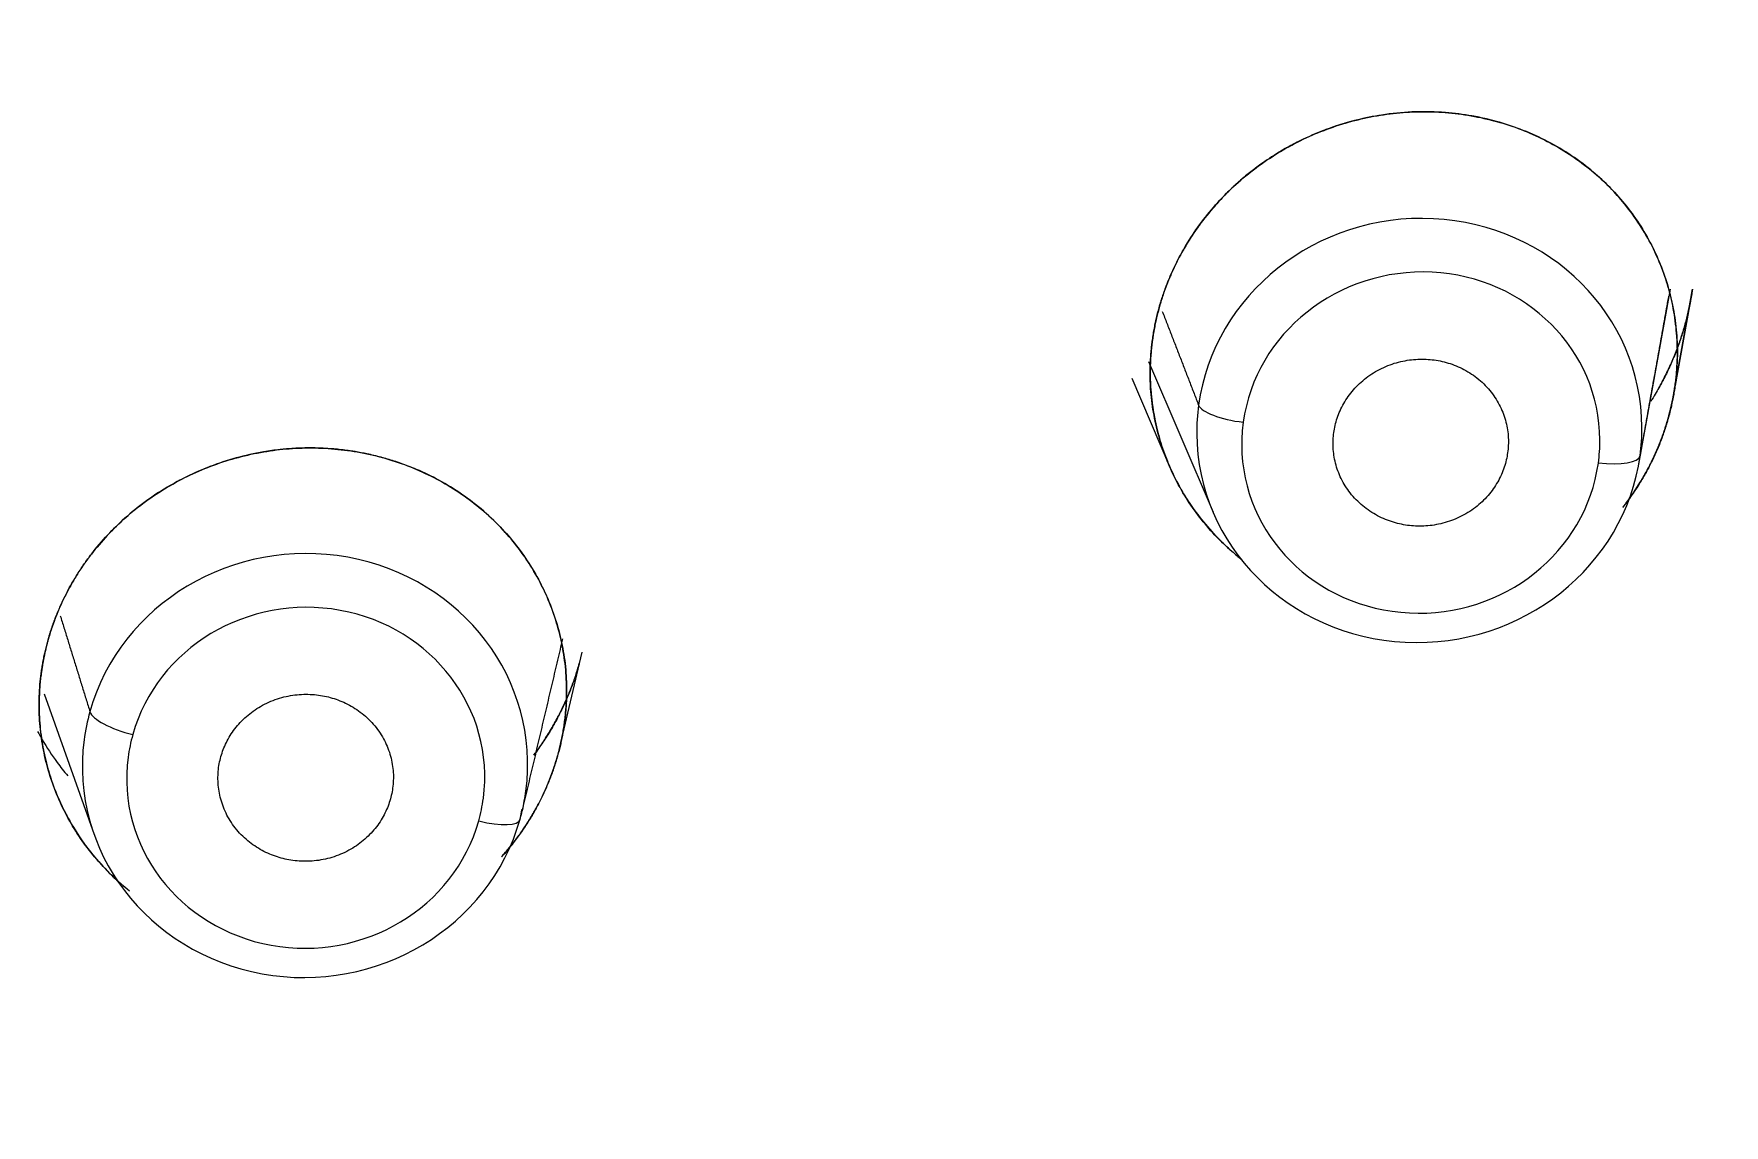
# Model space of a CAD drawing. Extents: x 5217 to 6345, y 0 to 827.
# Drawn here: x 5778.64 to 5790.2, y 484.76 to 492.23 of the extents above; entities that cross this region are included whole.
import ezdxf

# ---------------------------------------------------------------- set-up
doc = ezdxf.new("R2010")
doc.units = 0
doc.header["$LTSCALE"] = 30
doc.header["$MEASUREMENT"] = 0
doc.linetypes.add('HIDDEN2', pattern=[4.7625, 3.175, -1.5875])
doc.layers.add('1', color=7, linetype='CONTINUOUS')
doc.layers.add('2', color=1, linetype='HIDDEN2')

msp = doc.modelspace()

# ---------------------------------------------------------------- linework, layer by layer
at = {"layer": '1', "color": 7, "linetype": 'Continuous', "lineweight": 18}
for p, q in [((5789.616, 489.281), (5789.831, 490.479)), ((5789.863, 489.819), (5789.982, 490.477)), ((5789.863, 489.819), (5789.982, 490.477)), ((5789.982, 490.477), (5789.863, 489.819)), ((5789.982, 490.477), (5789.863, 489.819)), ((5789.853, 489.752), (5789.97, 490.402)), ((5789.853, 489.752), (5789.97, 490.402)), ((5786.262, 489.982), (5786.703, 488.951)), ((5786.147, 489.87), (5786.406, 489.264)), ((5782.238, 487.353), (5782.388, 487.993)), ((5782.238, 487.353), (5782.388, 487.993)), ((5778.707, 487.708), (5779.049, 486.746)), ((5778.766, 487.094), (5778.769, 487.086))]:
    msp.add_line(p, q, dxfattribs=at)
for centre, major_axis, ratio, start_param, end_param in [((5757.244, 496.519), (-59.628, 0), 0.953717, 1.612136, 3.141593), ((5757.244, 496.519), (-59.628, 0), 0.953717, 1.612136, 3.132683), ((5788.114, 489.511), (-1.514, -0.172), 0.951766, 3.03856, 6.044603), ((5788.114, 489.511), (-1.514, -0.172), 0.951766, 6.044603, 6.180153), ((5788.114, 489.511), (-1.514, -0.172), 0.951766, 6.180153, 9.186196), ((5788.114, 489.511), (-1.514, -0.172), 0.951766, 2.90301, 3.03856), ((5780.492, 487.218), (-1.521, -0.084), 0.952213, 2.962677, 5.968761), ((5780.492, 487.218), (-1.521, -0.084), 0.952213, 6.10427, 9.110353), ((5780.492, 487.218), (-1.521, -0.084), 0.952213, 2.827168, 2.868395)]:
    msp.add_ellipse(centre, major_axis=major_axis, ratio=ratio, start_param=start_param, end_param=end_param, dxfattribs=at)
at = {"layer": '1', "color": 7, "linetype": 'Continuous', "lineweight": 13}
for centre, major_axis, ratio, start_param, end_param in [((5788.124, 489.428), (-1.218, -0.138), 0.951766, 3.03856, 6.044603), ((5786.899, 489.659), (0.297, -0.041), 0.298133, 3.305739, 4.788427), ((5788.124, 489.428), (-1.218, -0.138), 0.951766, 6.044603, 6.180153), ((5788.124, 489.428), (-1.218, -0.138), 0.951766, 2.90301, 3.03856), ((5788.124, 489.428), (-1.218, -0.138), 0.951766, 6.180153, 9.186196), ((5789.328, 489.38), (-0.297, 0.041), 0.298133, 1.646834, 3.129523), ((5780.497, 487.134), (-1.223, -0.068), 0.952213, 2.962677, 5.968761), ((5780.492, 487.218), (-1.521, -0.084), 0.952213, 5.968761, 6.10427), ((5779.309, 487.521), (0.289, -0.081), 0.29046, 3.326788, 4.811267), ((5780.497, 487.134), (-1.223, -0.068), 0.952213, 5.968761, 6.10427), ((5780.497, 487.134), (-1.223, -0.068), 0.952213, 6.10427, 9.110353), ((5780.492, 487.218), (-1.521, -0.084), 0.952213, 2.868395, 2.962677), ((5780.497, 487.134), (-1.223, -0.068), 0.952213, 2.827168, 2.962677), ((5781.675, 486.93), (0.289, -0.081), 0.290459, 4.811267, 6.295746)]:
    msp.add_ellipse(centre, major_axis=major_axis, ratio=ratio, start_param=start_param, end_param=end_param, dxfattribs=at)
at = {"layer": '1', "color": 7, "linetype": 'Continuous', "lineweight": 18}
for points, knots in [([(5759.712, 439.668), (5760.292, 439.691), (5761.968, 439.78), (5764.735, 440.04), (5767.995, 440.52), (5771.222, 441.172), (5774.407, 441.992), (5777.54, 442.979), (5780.611, 444.129), (5783.61, 445.439), (5786.529, 446.905), (5789.359, 448.523), (5792.092, 450.287), (5794.718, 452.192), (5797.229, 454.232), (5799.619, 456.402), (5801.88, 458.694), (5804.005, 461.101), (5805.987, 463.617), (5807.821, 466.233), (5809.501, 468.942), (5811.021, 471.735), (5812.378, 474.604), (5813.566, 477.54), (5814.583, 480.534), (5815.426, 483.576), (5816.091, 486.659), (5816.577, 489.772), (5816.882, 492.905), (5817.005, 496.05), (5816.947, 499.196), (5816.706, 502.335), (5816.285, 505.456), (5815.684, 508.55), (5814.904, 511.608), (5813.949, 514.62), (5812.822, 517.578), (5811.525, 520.471), (5810.063, 523.292), (5808.44, 526.031), (5806.66, 528.681), (5804.731, 531.234), (5802.657, 533.681), (5800.444, 536.015), (5798.1, 538.229), (5795.631, 540.316), (5793.045, 542.27), (5790.35, 544.085), (5787.555, 545.755), (5784.667, 547.276), (5781.695, 548.643), (5778.649, 549.85), (5775.538, 550.896), (5772.371, 551.776), (5769.157, 552.489), (5765.908, 553.031), (5762.632, 553.401), (5759.34, 553.598), (5756.041, 553.622), (5752.746, 553.471), (5749.464, 553.148), (5746.207, 552.652), (5742.982, 551.986), (5739.802, 551.151), (5736.674, 550.149), (5733.609, 548.985), (5730.617, 547.661), (5727.705, 546.181), (5724.883, 544.551), (5722.16, 542.774), (5719.544, 540.857), (5717.043, 538.805), (5714.664, 536.624), (5712.415, 534.322), (5710.302, 531.904), (5708.333, 529.379), (5706.512, 526.755), (5704.847, 524.038), (5703.34, 521.238), (5701.998, 518.363), (5700.825, 515.422), (5699.823, 512.423), (5698.996, 509.377), (5698.347, 506.291), (5697.877, 503.176), (5697.588, 500.041), (5697.48, 496.896), (5697.555, 493.75), (5697.811, 490.612), (5698.249, 487.493), (5698.866, 484.402), (5699.661, 481.348), (5700.631, 478.34), (5701.774, 475.388), (5703.085, 472.5), (5704.562, 469.686), (5706.199, 466.954), (5707.991, 464.313), (5709.934, 461.769), (5712.021, 459.332), (5714.245, 457.008), (5716.601, 454.805), (5719.08, 452.73), (5721.676, 450.788), (5724.38, 448.985), (5727.184, 447.328), (5730.08, 445.82), (5733.058, 444.468), (5736.111, 443.274), (5739.227, 442.243), (5742.399, 441.377), (5745.616, 440.68), (5748.868, 440.153), (5751.926, 439.822), (5753.898, 439.702), (5754.776, 439.668)], [0, 0, 0, 0, 0.004702, 0.013606, 0.022511, 0.031416, 0.040321, 0.049226, 0.058131, 0.067035, 0.07594, 0.084844, 0.093748, 0.102652, 0.111556, 0.120459, 0.129362, 0.138265, 0.147168, 0.15607, 0.164972, 0.173874, 0.182775, 0.191676, 0.200577, 0.209478, 0.218378, 0.227279, 0.236179, 0.245079, 0.253978, 0.262878, 0.271778, 0.280678, 0.289578, 0.298478, 0.307379, 0.316279, 0.32518, 0.334081, 0.342982, 0.351884, 0.360785, 0.369687, 0.37859, 0.387493, 0.396396, 0.405299, 0.414202, 0.423106, 0.43201, 0.440914, 0.449818, 0.458723, 0.467628, 0.476532, 0.485437, 0.494342, 0.503247, 0.512152, 0.521057, 0.529962, 0.538867, 0.547772, 0.556677, 0.565582, 0.574486, 0.583391, 0.592295, 0.601199, 0.610103, 0.619007, 0.62791, 0.636813, 0.645716, 0.654619, 0.663521, 0.672423, 0.681325, 0.690226, 0.699127, 0.708028, 0.716929, 0.725829, 0.734729, 0.743629, 0.752529, 0.761429, 0.770329, 0.779229, 0.788129, 0.797029, 0.805929, 0.814829, 0.82373, 0.832631, 0.841532, 0.850433, 0.859334, 0.868236, 0.877138, 0.886041, 0.894944, 0.903847, 0.91275, 0.921653, 0.930557, 0.939461, 0.948365, 0.95727, 0.966174, 0.975079, 0.983983, 0.992888, 1, 1, 1, 1]), ([(5793.07, 451.033), (5793.622, 451.416), (5795.04, 452.443), (5797.228, 454.234), (5799.62, 456.401), (5801.88, 458.694), (5804.005, 461.101), (5805.987, 463.617), (5807.821, 466.233), (5809.501, 468.942), (5811.021, 471.735), (5812.378, 474.604), (5813.566, 477.54), (5814.583, 480.534), (5815.426, 483.576), (5816.091, 486.659), (5816.577, 489.772), (5816.882, 492.905), (5817.005, 496.05), (5816.947, 499.196), (5816.706, 502.335), (5816.285, 505.456), (5815.684, 508.55), (5814.904, 511.608), (5813.949, 514.62), (5812.822, 517.578), (5811.525, 520.471), (5810.063, 523.292), (5808.44, 526.031), (5806.66, 528.681), (5804.731, 531.234), (5802.657, 533.681), (5800.444, 536.015), (5798.1, 538.229), (5795.631, 540.316), (5793.045, 542.27), (5790.35, 544.085), (5787.555, 545.755), (5784.667, 547.276), (5781.695, 548.643), (5778.649, 549.85), (5775.538, 550.896), (5772.371, 551.776), (5769.157, 552.489), (5765.908, 553.031), (5762.632, 553.401), (5759.34, 553.598), (5756.041, 553.622), (5752.746, 553.471), (5749.464, 553.148), (5746.207, 552.652), (5742.982, 551.986), (5739.802, 551.151), (5736.674, 550.149), (5733.609, 548.985), (5730.617, 547.661), (5727.705, 546.181), (5724.883, 544.551), (5722.16, 542.774), (5719.544, 540.857), (5717.043, 538.805), (5714.664, 536.624), (5712.415, 534.322), (5710.302, 531.904), (5708.333, 529.379), (5706.512, 526.755), (5704.847, 524.038), (5703.34, 521.238), (5701.998, 518.363), (5700.825, 515.422), (5699.823, 512.423), (5698.996, 509.377), (5698.347, 506.291), (5697.877, 503.176), (5697.588, 500.041), (5697.48, 496.896), (5697.555, 493.75), (5697.811, 490.612), (5698.249, 487.493), (5698.866, 484.402), (5699.661, 481.348), (5700.631, 478.34), (5701.774, 475.388), (5703.085, 472.5), (5704.562, 469.686), (5706.199, 466.954), (5707.991, 464.313), (5709.934, 461.769), (5712.021, 459.332), (5714.246, 457.009), (5716.6, 454.804), (5719.085, 452.736), (5720.978, 451.284), (5722.066, 450.56), (5722.254, 450.437)], [0, 0, 0, 0, 0.006833, 0.017845, 0.028856, 0.039868, 0.050878, 0.061889, 0.072899, 0.083908, 0.094918, 0.105926, 0.116935, 0.127943, 0.138951, 0.149959, 0.160966, 0.171973, 0.18298, 0.193987, 0.204994, 0.216001, 0.227008, 0.238016, 0.249023, 0.26003, 0.271038, 0.282046, 0.293055, 0.304063, 0.315072, 0.326082, 0.337091, 0.348102, 0.359112, 0.370123, 0.381134, 0.392146, 0.403157, 0.414169, 0.425182, 0.436194, 0.447207, 0.45822, 0.469233, 0.480246, 0.491259, 0.502272, 0.513286, 0.524299, 0.535313, 0.546326, 0.557339, 0.568352, 0.579365, 0.590378, 0.601391, 0.612403, 0.623416, 0.634428, 0.645439, 0.656451, 0.667462, 0.678472, 0.689483, 0.700493, 0.711502, 0.722512, 0.73352, 0.744529, 0.755537, 0.766545, 0.777553, 0.78856, 0.799567, 0.810574, 0.821581, 0.832588, 0.843595, 0.854602, 0.865609, 0.876617, 0.887624, 0.898632, 0.90964, 0.920649, 0.931657, 0.942666, 0.953676, 0.964686, 0.975696, 0.986706, 0.997717, 1, 1, 1, 1]), ([(5786.289, 490.131), (5786.29, 490.138), (5786.292, 490.151), (5786.295, 490.171), (5786.298, 490.192), (5786.302, 490.212), (5786.306, 490.232), (5786.31, 490.252), (5786.314, 490.272), (5786.319, 490.292), (5786.324, 490.312), (5786.329, 490.332), (5786.335, 490.352), (5786.34, 490.372), (5786.346, 490.392), (5786.352, 490.411), (5786.359, 490.431), (5786.372, 490.471), (5786.394, 490.53), (5786.427, 490.607), (5786.464, 490.683), (5786.519, 490.783), (5786.596, 490.903), (5786.704, 491.04), (5786.826, 491.167), (5786.96, 491.283), (5787.105, 491.387), (5787.259, 491.476), (5787.42, 491.551), (5787.587, 491.611), (5787.76, 491.655), (5787.936, 491.683), (5788.114, 491.695), (5788.292, 491.69), (5788.47, 491.667), (5788.643, 491.628), (5788.811, 491.573), (5788.971, 491.502), (5789.122, 491.416), (5789.262, 491.317), (5789.391, 491.204), (5789.506, 491.08), (5789.608, 490.945), (5789.694, 490.801), (5789.765, 490.649), (5789.81, 490.517), (5789.838, 490.409), (5789.855, 490.326), (5789.868, 490.243), (5789.874, 490.174), (5789.877, 490.121), (5789.879, 490.083), (5789.879, 490.045), (5789.879, 490.008), (5789.877, 489.97), (5789.875, 489.932), (5789.872, 489.895), (5789.868, 489.857), (5789.865, 489.832), (5789.863, 489.819)], [0, 0, 0, 0, 0.003772, 0.00754, 0.011306, 0.015069, 0.018832, 0.022593, 0.026355, 0.030117, 0.03388, 0.037645, 0.041413, 0.045183, 0.048957, 0.052736, 0.05652, 0.060309, 0.07559, 0.09083, 0.106072, 0.121356, 0.152275, 0.183168, 0.214316, 0.245748, 0.277134, 0.30842, 0.339473, 0.370694, 0.401849, 0.433236, 0.464764, 0.496355, 0.527997, 0.559981, 0.591733, 0.623549, 0.655055, 0.686707, 0.718023, 0.749487, 0.780749, 0.812008, 0.843211, 0.87445, 0.8901, 0.905735, 0.921389, 0.937094, 0.944115, 0.951121, 0.958116, 0.965101, 0.972081, 0.979058, 0.986035, 0.993015, 1, 1, 1, 1]), ([(5789.863, 489.819), (5789.864, 489.826), (5789.866, 489.84), (5789.869, 489.861), (5789.871, 489.881), (5789.873, 489.902), (5789.875, 489.923), (5789.876, 489.944), (5789.877, 489.965), (5789.878, 489.986), (5789.879, 490.007), (5789.879, 490.028), (5789.879, 490.049), (5789.879, 490.07), (5789.878, 490.091), (5789.878, 490.112), (5789.877, 490.133), (5789.874, 490.176), (5789.868, 490.239), (5789.856, 490.324), (5789.839, 490.407), (5789.811, 490.514), (5789.767, 490.643), (5789.698, 490.793), (5789.611, 490.94), (5789.512, 491.072), (5789.404, 491.191), (5789.282, 491.301), (5789.137, 491.408), (5788.975, 491.501), (5788.809, 491.574), (5788.675, 491.618), (5788.564, 491.646), (5788.448, 491.67), (5788.319, 491.686), (5788.182, 491.693), (5788.037, 491.691), (5787.867, 491.674), (5787.699, 491.641), (5787.543, 491.596), (5787.395, 491.54), (5787.242, 491.467), (5787.107, 491.387), (5786.98, 491.298), (5786.874, 491.21), (5786.783, 491.123), (5786.686, 491.018), (5786.579, 490.881), (5786.494, 490.742), (5786.441, 490.636), (5786.409, 490.566), (5786.38, 490.495), (5786.359, 490.434), (5786.344, 490.386), (5786.334, 490.35), (5786.324, 490.313), (5786.315, 490.277), (5786.307, 490.24), (5786.3, 490.204), (5786.294, 490.167), (5786.29, 490.143), (5786.289, 490.131)], [0, 0, 0, 0, 0.003828, 0.007663, 0.011505, 0.015354, 0.01921, 0.023073, 0.026943, 0.030821, 0.034705, 0.038597, 0.042495, 0.046401, 0.050314, 0.054234, 0.058161, 0.062095, 0.077955, 0.093817, 0.109682, 0.125549, 0.155204, 0.18588, 0.217926, 0.250508, 0.277642, 0.30736, 0.341545, 0.376441, 0.409288, 0.440008, 0.452748, 0.470957, 0.503644, 0.521833, 0.544348, 0.58053, 0.612031, 0.634491, 0.666077, 0.695314, 0.723399, 0.748804, 0.777139, 0.796529, 0.815764, 0.853168, 0.889458, 0.903404, 0.917349, 0.931292, 0.945235, 0.952152, 0.959048, 0.965924, 0.97278, 0.979615, 0.98643, 0.993225, 1, 1, 1, 1]), ([(5786.289, 490.131), (5786.29, 490.138), (5786.292, 490.151), (5786.295, 490.171), (5786.298, 490.192), (5786.302, 490.212), (5786.306, 490.232), (5786.31, 490.252), (5786.314, 490.272), (5786.319, 490.292), (5786.324, 490.312), (5786.329, 490.332), (5786.335, 490.352), (5786.34, 490.372), (5786.346, 490.392), (5786.352, 490.411), (5786.359, 490.431), (5786.372, 490.471), (5786.394, 490.53), (5786.427, 490.607), (5786.464, 490.683), (5786.519, 490.783), (5786.596, 490.903), (5786.704, 491.04), (5786.826, 491.167), (5786.96, 491.283), (5787.105, 491.387), (5787.259, 491.476), (5787.42, 491.551), (5787.587, 491.611), (5787.76, 491.655), (5787.936, 491.683), (5788.114, 491.695), (5788.292, 491.69), (5788.47, 491.667), (5788.643, 491.628), (5788.811, 491.573), (5788.971, 491.502), (5789.122, 491.416), (5789.262, 491.317), (5789.391, 491.204), (5789.506, 491.08), (5789.608, 490.945), (5789.694, 490.801), (5789.765, 490.649), (5789.81, 490.517), (5789.838, 490.409), (5789.855, 490.326), (5789.868, 490.243), (5789.874, 490.174), (5789.877, 490.121), (5789.879, 490.083), (5789.879, 490.045), (5789.879, 490.008), (5789.877, 489.97), (5789.875, 489.932), (5789.872, 489.895), (5789.868, 489.857), (5789.865, 489.832), (5789.863, 489.819)], [0, 0, 0, 0, 0.003772, 0.00754, 0.011306, 0.015069, 0.018832, 0.022593, 0.026355, 0.030117, 0.03388, 0.037645, 0.041413, 0.045183, 0.048957, 0.052736, 0.05652, 0.060309, 0.07559, 0.09083, 0.106072, 0.121356, 0.152275, 0.183168, 0.214316, 0.245748, 0.277134, 0.30842, 0.339473, 0.370694, 0.401849, 0.433236, 0.464764, 0.496355, 0.527997, 0.559981, 0.591733, 0.623549, 0.655055, 0.686707, 0.718023, 0.749487, 0.780749, 0.812008, 0.843211, 0.87445, 0.8901, 0.905735, 0.921389, 0.937094, 0.944115, 0.951121, 0.958116, 0.965101, 0.972081, 0.979058, 0.986035, 0.993015, 1, 1, 1, 1]), ([(5789.863, 489.819), (5789.864, 489.826), (5789.866, 489.84), (5789.869, 489.861), (5789.871, 489.881), (5789.873, 489.902), (5789.875, 489.923), (5789.876, 489.944), (5789.877, 489.965), (5789.878, 489.986), (5789.879, 490.007), (5789.879, 490.028), (5789.879, 490.049), (5789.879, 490.07), (5789.878, 490.091), (5789.878, 490.112), (5789.877, 490.133), (5789.874, 490.176), (5789.868, 490.239), (5789.856, 490.324), (5789.839, 490.407), (5789.811, 490.514), (5789.767, 490.643), (5789.698, 490.793), (5789.611, 490.94), (5789.512, 491.072), (5789.404, 491.191), (5789.282, 491.301), (5789.137, 491.408), (5788.975, 491.501), (5788.809, 491.574), (5788.675, 491.618), (5788.564, 491.646), (5788.448, 491.67), (5788.303, 491.688), (5788.123, 491.695), (5787.931, 491.684), (5787.747, 491.652), (5787.57, 491.605), (5787.406, 491.546), (5787.239, 491.466), (5787.091, 491.377), (5786.953, 491.278), (5786.823, 491.164), (5786.7, 491.035), (5786.594, 490.9), (5786.518, 490.781), (5786.464, 490.683), (5786.427, 490.607), (5786.394, 490.529), (5786.369, 490.463), (5786.352, 490.41), (5786.34, 490.371), (5786.329, 490.331), (5786.319, 490.291), (5786.31, 490.251), (5786.302, 490.211), (5786.294, 490.171), (5786.291, 490.144), (5786.289, 490.131)], [0, 0, 0, 0, 0.003828, 0.007663, 0.011505, 0.015354, 0.01921, 0.023073, 0.026944, 0.030821, 0.034706, 0.038597, 0.042496, 0.046402, 0.050315, 0.054235, 0.058162, 0.062096, 0.077957, 0.093819, 0.109684, 0.125551, 0.155207, 0.185884, 0.21793, 0.250513, 0.277647, 0.307366, 0.341551, 0.376448, 0.409296, 0.440017, 0.452756, 0.470966, 0.503654, 0.530741, 0.566772, 0.605084, 0.629309, 0.663348, 0.696751, 0.726527, 0.754252, 0.786416, 0.818226, 0.848841, 0.878645, 0.893934, 0.909236, 0.92455, 0.939876, 0.947474, 0.955048, 0.962598, 0.970125, 0.977629, 0.985109, 0.992566, 1, 1, 1, 1]), ([(5789.982, 490.477), (5789.981, 490.47), (5789.979, 490.456), (5789.975, 490.434), (5789.972, 490.413), (5789.968, 490.391), (5789.964, 490.37), (5789.959, 490.348), (5789.954, 490.326), (5789.95, 490.305), (5789.944, 490.283), (5789.939, 490.262), (5789.933, 490.24), (5789.927, 490.219), (5789.921, 490.198), (5789.914, 490.176), (5789.907, 490.155), (5789.9, 490.133), (5789.885, 490.089), (5789.859, 490.021), (5789.82, 489.932), (5789.777, 489.845), (5789.735, 489.771), (5789.708, 489.727), (5789.697, 489.71)], [0, 0, 0, 0, 0.026678, 0.053403, 0.080175, 0.106993, 0.133858, 0.160771, 0.187729, 0.214735, 0.241787, 0.268887, 0.296033, 0.323226, 0.350465, 0.377752, 0.405085, 0.432465, 0.459892, 0.577375, 0.694879, 0.812403, 0.929949, 1, 1, 1, 1]), ([(5789.982, 490.477), (5789.981, 490.47), (5789.979, 490.456), (5789.975, 490.434), (5789.972, 490.413), (5789.968, 490.391), (5789.964, 490.37), (5789.959, 490.348), (5789.954, 490.326), (5789.95, 490.305), (5789.944, 490.283), (5789.939, 490.262), (5789.933, 490.24), (5789.927, 490.219), (5789.921, 490.198), (5789.914, 490.176), (5789.907, 490.155), (5789.9, 490.133), (5789.885, 490.089), (5789.859, 490.021), (5789.82, 489.932), (5789.777, 489.845), (5789.735, 489.771), (5789.708, 489.727), (5789.697, 489.71)], [0, 0, 0, 0, 0.026678, 0.053403, 0.080174, 0.106993, 0.133858, 0.16077, 0.187728, 0.214734, 0.241786, 0.268885, 0.296031, 0.323224, 0.350463, 0.37775, 0.405083, 0.432463, 0.459889, 0.577372, 0.694875, 0.812398, 0.929943, 1, 1, 1, 1]), ([(5789.752, 489.801), (5789.76, 489.815), (5789.783, 489.858), (5789.819, 489.93), (5789.858, 490.018), (5789.886, 490.091), (5789.905, 490.148), (5789.918, 490.188), (5789.93, 490.229), (5789.941, 490.27), (5789.951, 490.311), (5789.96, 490.353), (5789.968, 490.394), (5789.976, 490.435), (5789.98, 490.463), (5789.982, 490.477)], [0, 0, 0, 0, 0.067371, 0.200074, 0.332913, 0.466159, 0.525743, 0.585204, 0.644566, 0.703853, 0.763089, 0.822298, 0.881503, 0.940729, 1, 1, 1, 1]), ([(5789.752, 489.801), (5789.76, 489.815), (5789.783, 489.858), (5789.819, 489.93), (5789.858, 490.018), (5789.886, 490.091), (5789.905, 490.148), (5789.918, 490.188), (5789.93, 490.229), (5789.941, 490.27), (5789.951, 490.311), (5789.96, 490.353), (5789.968, 490.394), (5789.976, 490.435), (5789.98, 490.463), (5789.982, 490.477)], [0, 0, 0, 0, 0.067371, 0.200074, 0.332913, 0.466159, 0.525743, 0.585204, 0.644566, 0.703853, 0.763089, 0.822298, 0.881503, 0.940729, 1, 1, 1, 1]), ([(5786.289, 490.131), (5786.288, 490.124), (5786.286, 490.111), (5786.284, 490.091), (5786.281, 490.071), (5786.28, 490.051), (5786.278, 490.03), (5786.276, 490.01), (5786.275, 489.99), (5786.274, 489.969), (5786.274, 489.949), (5786.273, 489.929), (5786.273, 489.888), (5786.274, 489.829), (5786.28, 489.749), (5786.29, 489.67), (5786.307, 489.568), (5786.338, 489.444), (5786.385, 489.309), (5786.44, 489.186), (5786.511, 489.058), (5786.603, 488.923), (5786.715, 488.793), (5786.814, 488.698), (5786.877, 488.646), (5786.9, 488.628)], [0, 0, 0, 0, 0.011777, 0.023575, 0.035396, 0.047239, 0.059104, 0.070992, 0.082901, 0.094833, 0.106787, 0.118764, 0.130763, 0.177447, 0.224213, 0.271062, 0.317998, 0.407483, 0.498402, 0.571136, 0.644991, 0.758694, 0.858253, 0.9479, 1, 1, 1, 1]), ([(5786.82, 488.695), (5786.789, 488.722), (5786.72, 488.788), (5786.621, 488.901), (5786.527, 489.032), (5786.446, 489.172), (5786.38, 489.32), (5786.337, 489.449), (5786.311, 489.555), (5786.295, 489.635), (5786.283, 489.716), (5786.277, 489.783), (5786.274, 489.835), (5786.273, 489.872), (5786.273, 489.909), (5786.273, 489.946), (5786.275, 489.983), (5786.277, 490.02), (5786.28, 490.057), (5786.284, 490.094), (5786.287, 490.119), (5786.289, 490.131)], [0, 0, 0, 0, 0.077704, 0.178482, 0.279855, 0.38104, 0.483424, 0.585703, 0.637357, 0.688875, 0.740395, 0.792055, 0.815237, 0.83837, 0.861467, 0.88454, 0.907602, 0.930667, 0.953746, 0.976853, 1, 1, 1, 1]), ([(5786.289, 490.131), (5786.288, 490.124), (5786.286, 490.111), (5786.284, 490.09), (5786.281, 490.07), (5786.279, 490.05), (5786.278, 490.029), (5786.276, 490.009), (5786.275, 489.988), (5786.274, 489.968), (5786.274, 489.947), (5786.273, 489.927), (5786.273, 489.906), (5786.273, 489.886), (5786.274, 489.865), (5786.274, 489.844), (5786.275, 489.824), (5786.277, 489.782), (5786.283, 489.72), (5786.295, 489.637), (5786.311, 489.556), (5786.336, 489.452), (5786.378, 489.326), (5786.443, 489.179), (5786.524, 489.036), (5786.617, 488.906), (5786.72, 488.788), (5786.813, 488.699), (5786.876, 488.647), (5786.898, 488.629)], [0, 0, 0, 0, 0.011913, 0.023845, 0.035797, 0.047768, 0.059759, 0.07177, 0.0838, 0.09585, 0.107919, 0.120009, 0.132118, 0.144247, 0.156395, 0.168564, 0.180752, 0.19296, 0.242157, 0.291327, 0.340471, 0.389591, 0.481406, 0.575699, 0.673535, 0.77253, 0.858431, 0.949939, 1, 1, 1, 1]), ([(5786.82, 488.695), (5786.789, 488.722), (5786.72, 488.788), (5786.621, 488.901), (5786.527, 489.032), (5786.446, 489.172), (5786.38, 489.32), (5786.337, 489.449), (5786.311, 489.555), (5786.295, 489.635), (5786.283, 489.716), (5786.277, 489.783), (5786.274, 489.835), (5786.273, 489.872), (5786.273, 489.909), (5786.273, 489.946), (5786.275, 489.983), (5786.277, 490.02), (5786.28, 490.057), (5786.284, 490.094), (5786.287, 490.119), (5786.289, 490.131)], [0, 0, 0, 0, 0.077704, 0.178482, 0.279855, 0.38104, 0.483424, 0.585703, 0.637357, 0.688875, 0.740395, 0.792055, 0.815237, 0.83837, 0.861467, 0.88454, 0.907602, 0.930667, 0.953746, 0.976853, 1, 1, 1, 1]), ([(5789.506, 488.984), (5789.514, 488.994), (5789.556, 489.05), (5789.613, 489.133), (5789.671, 489.234), (5789.712, 489.315), (5789.749, 489.397), (5789.775, 489.465), (5789.793, 489.518), (5789.805, 489.556), (5789.816, 489.593), (5789.826, 489.631), (5789.836, 489.668), (5789.844, 489.706), (5789.851, 489.744), (5789.858, 489.781), (5789.862, 489.807), (5789.863, 489.819)], [0, 0, 0, 0, 0.042625, 0.225515, 0.323208, 0.420972, 0.518808, 0.616716, 0.659832, 0.702817, 0.745668, 0.788388, 0.830975, 0.87343, 0.915752, 0.957942, 1, 1, 1, 1]), ([(5789.863, 489.819), (5789.862, 489.812), (5789.861, 489.799), (5789.857, 489.778), (5789.854, 489.758), (5789.85, 489.738), (5789.846, 489.717), (5789.842, 489.697), (5789.838, 489.677), (5789.833, 489.657), (5789.828, 489.637), (5789.823, 489.616), (5789.817, 489.596), (5789.811, 489.576), (5789.806, 489.557), (5789.799, 489.537), (5789.793, 489.517), (5789.786, 489.497), (5789.772, 489.456), (5789.748, 489.394), (5789.711, 489.313), (5789.671, 489.234), (5789.611, 489.13), (5789.555, 489.049), (5789.513, 488.994), (5789.507, 488.986)], [0, 0, 0, 0, 0.022901, 0.045783, 0.068651, 0.091505, 0.11435, 0.137188, 0.160022, 0.182854, 0.205687, 0.228524, 0.251368, 0.274222, 0.297088, 0.319969, 0.342868, 0.365787, 0.38873, 0.485771, 0.582651, 0.679584, 0.776786, 0.970112, 1, 1, 1, 1]), ([(5789.863, 489.819), (5789.862, 489.812), (5789.861, 489.799), (5789.857, 489.778), (5789.854, 489.758), (5789.85, 489.738), (5789.846, 489.717), (5789.842, 489.697), (5789.838, 489.677), (5789.833, 489.657), (5789.828, 489.637), (5789.823, 489.616), (5789.817, 489.596), (5789.811, 489.576), (5789.806, 489.557), (5789.799, 489.537), (5789.793, 489.517), (5789.786, 489.497), (5789.772, 489.456), (5789.748, 489.394), (5789.711, 489.313), (5789.671, 489.234), (5789.611, 489.13), (5789.555, 489.049), (5789.513, 488.994), (5789.507, 488.986)], [0, 0, 0, 0, 0.022901, 0.045783, 0.068651, 0.091505, 0.11435, 0.137188, 0.160022, 0.182854, 0.205687, 0.228524, 0.251368, 0.274222, 0.297088, 0.319969, 0.342868, 0.365787, 0.38873, 0.485771, 0.582651, 0.679584, 0.776786, 0.970112, 1, 1, 1, 1]), ([(5789.538, 489.026), (5789.543, 489.033), (5789.58, 489.084), (5789.629, 489.161), (5789.684, 489.258), (5789.722, 489.336), (5789.756, 489.415), (5789.781, 489.482), (5789.799, 489.535), (5789.811, 489.576), (5789.823, 489.616), (5789.833, 489.657), (5789.842, 489.697), (5789.85, 489.738), (5789.858, 489.779), (5789.861, 489.806), (5789.863, 489.819)], [0, 0, 0, 0, 0.028889, 0.214415, 0.313584, 0.412778, 0.511994, 0.611235, 0.660413, 0.709424, 0.758269, 0.806947, 0.85546, 0.903806, 0.951986, 1, 1, 1, 1]), ([(5778.735, 488.078), (5778.737, 488.084), (5778.74, 488.097), (5778.746, 488.117), (5778.752, 488.136), (5778.759, 488.156), (5778.765, 488.175), (5778.772, 488.194), (5778.779, 488.213), (5778.786, 488.232), (5778.794, 488.251), (5778.802, 488.27), (5778.81, 488.289), (5778.818, 488.308), (5778.826, 488.326), (5778.835, 488.345), (5778.844, 488.363), (5778.862, 488.401), (5778.892, 488.456), (5778.935, 488.528), (5778.981, 488.598), (5779.048, 488.689), (5779.14, 488.797), (5779.264, 488.918), (5779.4, 489.027), (5779.548, 489.124), (5779.704, 489.208), (5779.867, 489.276), (5780.036, 489.33), (5780.209, 489.367), (5780.385, 489.389), (5780.562, 489.394), (5780.74, 489.382), (5780.916, 489.354), (5781.089, 489.309), (5781.255, 489.247), (5781.415, 489.17), (5781.564, 489.078), (5781.703, 488.972), (5781.828, 488.854), (5781.94, 488.725), (5782.038, 488.586), (5782.12, 488.438), (5782.186, 488.283), (5782.236, 488.123), (5782.263, 487.985), (5782.276, 487.874), (5782.281, 487.79), (5782.282, 487.705), (5782.279, 487.636), (5782.275, 487.583), (5782.271, 487.545), (5782.266, 487.507), (5782.261, 487.47), (5782.254, 487.432), (5782.247, 487.395), (5782.239, 487.358), (5782.23, 487.321), (5782.223, 487.297), (5782.22, 487.284)], [0, 0, 0, 0, 0.003743, 0.007483, 0.01122, 0.014954, 0.018688, 0.02242, 0.026152, 0.029884, 0.033618, 0.037353, 0.041091, 0.044832, 0.048576, 0.052325, 0.056079, 0.059839, 0.07502, 0.090163, 0.105309, 0.120503, 0.151258, 0.182, 0.213003, 0.24429, 0.275541, 0.30674, 0.337717, 0.368905, 0.400022, 0.431405, 0.462926, 0.494568, 0.526269, 0.558375, 0.59023, 0.622182, 0.653787, 0.685582, 0.716999, 0.748601, 0.779966, 0.811347, 0.842644, 0.873992, 0.889691, 0.90538, 0.92109, 0.936855, 0.943902, 0.950935, 0.957957, 0.96497, 0.971977, 0.97898, 0.985984, 0.992989, 1, 1, 1, 1]), ([(5782.22, 487.284), (5782.222, 487.291), (5782.225, 487.304), (5782.231, 487.325), (5782.236, 487.345), (5782.24, 487.365), (5782.245, 487.386), (5782.249, 487.406), (5782.253, 487.427), (5782.257, 487.448), (5782.261, 487.469), (5782.264, 487.489), (5782.267, 487.51), (5782.269, 487.531), (5782.272, 487.552), (5782.274, 487.574), (5782.276, 487.595), (5782.279, 487.637), (5782.282, 487.702), (5782.281, 487.787), (5782.276, 487.873), (5782.263, 487.982), (5782.237, 488.116), (5782.189, 488.275), (5782.123, 488.433), (5782.043, 488.577), (5781.951, 488.71), (5781.845, 488.837), (5781.716, 488.962), (5781.568, 489.076), (5781.413, 489.171), (5781.289, 489.231), (5781.185, 489.273), (5781.105, 489.301), (5781.01, 489.329), (5780.922, 489.35), (5780.831, 489.367), (5780.691, 489.387), (5780.519, 489.395), (5780.341, 489.384), (5780.183, 489.362), (5780.021, 489.326), (5779.846, 489.269), (5779.689, 489.2), (5779.54, 489.12), (5779.397, 489.025), (5779.26, 488.914), (5779.137, 488.794), (5779.047, 488.687), (5778.981, 488.598), (5778.934, 488.528), (5778.892, 488.455), (5778.859, 488.394), (5778.834, 488.344), (5778.817, 488.307), (5778.801, 488.269), (5778.786, 488.231), (5778.772, 488.193), (5778.758, 488.155), (5778.746, 488.116), (5778.739, 488.091), (5778.735, 488.078)], [0, 0, 0, 0, 0.003842, 0.007691, 0.011548, 0.015411, 0.019282, 0.023159, 0.027044, 0.030936, 0.034835, 0.038741, 0.042654, 0.046574, 0.050502, 0.054436, 0.058378, 0.062327, 0.078246, 0.094166, 0.110086, 0.126007, 0.155762, 0.186542, 0.218702, 0.251395, 0.278662, 0.308499, 0.342811, 0.377809, 0.410777, 0.441617, 0.452511, 0.471074, 0.487688, 0.505444, 0.519791, 0.537033, 0.58074, 0.610908, 0.631104, 0.665062, 0.698363, 0.728069, 0.755714, 0.787698, 0.819339, 0.849815, 0.879501, 0.894679, 0.90987, 0.925074, 0.94029, 0.947834, 0.955355, 0.962853, 0.970328, 0.97778, 0.98521, 0.992616, 1, 1, 1, 1]), ([(5778.735, 488.078), (5778.737, 488.084), (5778.74, 488.097), (5778.746, 488.117), (5778.752, 488.136), (5778.759, 488.156), (5778.765, 488.175), (5778.772, 488.194), (5778.779, 488.213), (5778.786, 488.232), (5778.794, 488.251), (5778.802, 488.27), (5778.81, 488.289), (5778.818, 488.308), (5778.826, 488.326), (5778.835, 488.345), (5778.844, 488.363), (5778.862, 488.401), (5778.892, 488.456), (5778.935, 488.528), (5778.981, 488.598), (5779.048, 488.689), (5779.14, 488.797), (5779.264, 488.918), (5779.4, 489.027), (5779.548, 489.124), (5779.704, 489.208), (5779.867, 489.276), (5780.036, 489.33), (5780.209, 489.367), (5780.385, 489.389), (5780.562, 489.394), (5780.74, 489.382), (5780.916, 489.354), (5781.089, 489.309), (5781.255, 489.247), (5781.415, 489.17), (5781.564, 489.078), (5781.703, 488.972), (5781.828, 488.854), (5781.94, 488.725), (5782.038, 488.586), (5782.12, 488.438), (5782.186, 488.283), (5782.236, 488.123), (5782.263, 487.985), (5782.276, 487.874), (5782.281, 487.79), (5782.282, 487.705), (5782.279, 487.636), (5782.275, 487.583), (5782.271, 487.545), (5782.266, 487.507), (5782.261, 487.47), (5782.254, 487.432), (5782.247, 487.395), (5782.239, 487.358), (5782.23, 487.321), (5782.223, 487.297), (5782.22, 487.284)], [0, 0, 0, 0, 0.003743, 0.007483, 0.01122, 0.014954, 0.018688, 0.02242, 0.026152, 0.029884, 0.033618, 0.037353, 0.041091, 0.044832, 0.048576, 0.052325, 0.056079, 0.059839, 0.07502, 0.090163, 0.105309, 0.120503, 0.151258, 0.182, 0.213003, 0.24429, 0.275541, 0.30674, 0.337717, 0.368905, 0.400022, 0.431405, 0.462926, 0.494568, 0.526269, 0.558375, 0.59023, 0.622182, 0.653787, 0.685582, 0.716999, 0.748601, 0.779966, 0.811347, 0.842644, 0.873992, 0.889691, 0.90538, 0.92109, 0.936855, 0.943902, 0.950935, 0.957957, 0.96497, 0.971977, 0.97898, 0.985984, 0.992989, 1, 1, 1, 1]), ([(5782.22, 487.284), (5782.222, 487.291), (5782.225, 487.304), (5782.231, 487.325), (5782.236, 487.345), (5782.24, 487.365), (5782.245, 487.386), (5782.249, 487.406), (5782.253, 487.427), (5782.257, 487.448), (5782.261, 487.469), (5782.264, 487.489), (5782.267, 487.51), (5782.269, 487.531), (5782.272, 487.552), (5782.274, 487.574), (5782.276, 487.595), (5782.279, 487.637), (5782.282, 487.702), (5782.281, 487.787), (5782.276, 487.873), (5782.263, 487.982), (5782.237, 488.116), (5782.189, 488.275), (5782.123, 488.433), (5782.043, 488.577), (5781.951, 488.71), (5781.845, 488.837), (5781.716, 488.962), (5781.568, 489.076), (5781.413, 489.171), (5781.289, 489.231), (5781.185, 489.273), (5781.105, 489.301), (5781.01, 489.329), (5780.922, 489.35), (5780.839, 489.366), (5780.722, 489.383), (5780.599, 489.392), (5780.412, 489.391), (5780.23, 489.372), (5780.021, 489.326), (5779.846, 489.269), (5779.689, 489.2), (5779.54, 489.12), (5779.397, 489.025), (5779.26, 488.914), (5779.137, 488.794), (5779.047, 488.687), (5778.981, 488.598), (5778.934, 488.528), (5778.892, 488.455), (5778.859, 488.394), (5778.834, 488.344), (5778.817, 488.307), (5778.801, 488.269), (5778.786, 488.231), (5778.772, 488.193), (5778.758, 488.155), (5778.746, 488.116), (5778.739, 488.091), (5778.735, 488.078)], [0, 0, 0, 0, 0.003842, 0.007691, 0.011548, 0.015411, 0.019282, 0.02316, 0.027044, 0.030936, 0.034835, 0.038741, 0.042655, 0.046575, 0.050502, 0.054437, 0.058378, 0.062327, 0.078247, 0.094167, 0.110087, 0.126009, 0.155763, 0.186544, 0.218704, 0.251397, 0.278665, 0.308502, 0.342815, 0.377813, 0.410782, 0.441621, 0.452516, 0.471079, 0.487694, 0.50545, 0.519797, 0.53245, 0.568617, 0.585391, 0.6311, 0.665058, 0.69836, 0.728066, 0.755711, 0.787696, 0.819338, 0.849814, 0.879499, 0.894678, 0.909869, 0.925073, 0.94029, 0.947834, 0.955355, 0.962853, 0.970328, 0.97778, 0.98521, 0.992616, 1, 1, 1, 1]), ([(5778.735, 488.078), (5778.733, 488.071), (5778.729, 488.057), (5778.724, 488.037), (5778.719, 488.016), (5778.714, 487.996), (5778.709, 487.975), (5778.705, 487.954), (5778.701, 487.933), (5778.697, 487.913), (5778.694, 487.892), (5778.691, 487.871), (5778.688, 487.85), (5778.685, 487.828), (5778.683, 487.807), (5778.68, 487.786), (5778.678, 487.765), (5778.677, 487.743), (5778.676, 487.722), (5778.675, 487.701), (5778.674, 487.679), (5778.673, 487.658), (5778.673, 487.619), (5778.674, 487.562), (5778.679, 487.488), (5778.687, 487.415), (5778.703, 487.319), (5778.73, 487.201), (5778.775, 487.062), (5778.834, 486.926), (5778.926, 486.758), (5779.07, 486.56), (5779.211, 486.425), (5779.291, 486.361)], [0, 0, 0, 0, 0.010956, 0.021927, 0.032912, 0.043913, 0.054928, 0.065958, 0.077003, 0.088063, 0.099138, 0.110227, 0.121332, 0.132452, 0.143587, 0.154736, 0.165901, 0.177081, 0.188276, 0.199486, 0.210711, 0.221952, 0.233207, 0.272063, 0.31094, 0.349838, 0.388759, 0.464093, 0.54106, 0.619075, 0.697392, 0.841911, 1, 1, 1, 1]), ([(5779.167, 486.47), (5779.137, 486.499), (5779.071, 486.569), (5778.978, 486.685), (5778.89, 486.82), (5778.817, 486.962), (5778.757, 487.111), (5778.713, 487.265), (5778.689, 487.398), (5778.678, 487.506), (5778.673, 487.587), (5778.673, 487.669), (5778.676, 487.736), (5778.68, 487.788), (5778.684, 487.824), (5778.689, 487.861), (5778.695, 487.897), (5778.701, 487.934), (5778.708, 487.97), (5778.716, 488.006), (5778.725, 488.042), (5778.732, 488.066), (5778.735, 488.078)], [0, 0, 0, 0, 0.071235, 0.163072, 0.254337, 0.346206, 0.437821, 0.530603, 0.623236, 0.67014, 0.71692, 0.763707, 0.810631, 0.831754, 0.852828, 0.873866, 0.894879, 0.915879, 0.936879, 0.957892, 0.978928, 1, 1, 1, 1]), ([(5778.735, 488.078), (5778.733, 488.071), (5778.729, 488.058), (5778.724, 488.038), (5778.719, 488.019), (5778.715, 487.999), (5778.71, 487.979), (5778.706, 487.959), (5778.702, 487.939), (5778.698, 487.919), (5778.695, 487.899), (5778.692, 487.878), (5778.689, 487.858), (5778.686, 487.838), (5778.684, 487.817), (5778.681, 487.797), (5778.679, 487.776), (5778.676, 487.735), (5778.673, 487.672), (5778.673, 487.589), (5778.677, 487.507), (5778.688, 487.401), (5778.712, 487.271), (5778.755, 487.118), (5778.814, 486.967), (5778.887, 486.826), (5778.971, 486.695), (5779.068, 486.571), (5779.175, 486.459), (5779.253, 486.392), (5779.288, 486.363)], [0, 0, 0, 0, 0.010558, 0.021133, 0.031725, 0.042335, 0.052962, 0.063606, 0.074268, 0.084947, 0.095643, 0.106357, 0.117088, 0.127837, 0.138603, 0.149387, 0.160188, 0.171006, 0.214602, 0.258174, 0.301724, 0.345252, 0.426314, 0.50956, 0.59591, 0.683297, 0.759183, 0.840013, 0.929438, 1, 1, 1, 1]), ([(5779.167, 486.47), (5779.137, 486.499), (5779.071, 486.569), (5778.978, 486.685), (5778.89, 486.82), (5778.817, 486.962), (5778.757, 487.111), (5778.713, 487.265), (5778.689, 487.398), (5778.678, 487.506), (5778.673, 487.587), (5778.673, 487.669), (5778.676, 487.736), (5778.68, 487.788), (5778.684, 487.824), (5778.689, 487.861), (5778.695, 487.897), (5778.701, 487.934), (5778.708, 487.97), (5778.716, 488.006), (5778.725, 488.042), (5778.732, 488.066), (5778.735, 488.078)], [0, 0, 0, 0, 0.071235, 0.163072, 0.254337, 0.346206, 0.437821, 0.530603, 0.623236, 0.67014, 0.71692, 0.763707, 0.810631, 0.831754, 0.852828, 0.873866, 0.894879, 0.915879, 0.936879, 0.957892, 0.978928, 1, 1, 1, 1]), ([(5782.368, 487.916), (5782.366, 487.909), (5782.362, 487.895), (5782.356, 487.874), (5782.349, 487.853), (5782.343, 487.832), (5782.336, 487.812), (5782.328, 487.791), (5782.321, 487.77), (5782.313, 487.749), (5782.305, 487.729), (5782.296, 487.708), (5782.288, 487.688), (5782.279, 487.667), (5782.27, 487.647), (5782.26, 487.626), (5782.251, 487.606), (5782.241, 487.586), (5782.219, 487.543), (5782.185, 487.48), (5782.134, 487.397), (5782.09, 487.334), (5782.064, 487.298), (5782.057, 487.288)], [0, 0, 0, 0, 0.031191, 0.062437, 0.093737, 0.125092, 0.156502, 0.187966, 0.219485, 0.251058, 0.282686, 0.314368, 0.346105, 0.377897, 0.409743, 0.441644, 0.473599, 0.505609, 0.537673, 0.675023, 0.812382, 0.949751, 1, 1, 1, 1]), ([(5782.057, 487.288), (5782.064, 487.297), (5782.09, 487.332), (5782.132, 487.395), (5782.183, 487.477), (5782.22, 487.545), (5782.247, 487.599), (5782.266, 487.638), (5782.283, 487.677), (5782.3, 487.716), (5782.315, 487.755), (5782.33, 487.795), (5782.344, 487.835), (5782.356, 487.875), (5782.364, 487.902), (5782.368, 487.916)], [0, 0, 0, 0, 0.048326, 0.183693, 0.319232, 0.455204, 0.51601, 0.576694, 0.637279, 0.697787, 0.758243, 0.818669, 0.879088, 0.939524, 1, 1, 1, 1]), ([(5782.057, 487.288), (5782.064, 487.297), (5782.09, 487.332), (5782.132, 487.395), (5782.183, 487.477), (5782.22, 487.545), (5782.247, 487.599), (5782.266, 487.638), (5782.283, 487.677), (5782.3, 487.716), (5782.315, 487.755), (5782.33, 487.795), (5782.344, 487.835), (5782.356, 487.875), (5782.364, 487.902), (5782.368, 487.916)], [0, 0, 0, 0, 0.048326, 0.183693, 0.319232, 0.455204, 0.51601, 0.576694, 0.637279, 0.697787, 0.758243, 0.818669, 0.879088, 0.939524, 1, 1, 1, 1]), ([(5782.368, 487.916), (5782.366, 487.909), (5782.362, 487.895), (5782.356, 487.874), (5782.349, 487.853), (5782.343, 487.832), (5782.336, 487.812), (5782.328, 487.791), (5782.321, 487.77), (5782.313, 487.749), (5782.305, 487.729), (5782.296, 487.708), (5782.288, 487.688), (5782.279, 487.667), (5782.27, 487.647), (5782.26, 487.626), (5782.251, 487.606), (5782.241, 487.586), (5782.219, 487.543), (5782.185, 487.48), (5782.134, 487.397), (5782.09, 487.334), (5782.064, 487.298), (5782.057, 487.288)], [0, 0, 0, 0, 0.031191, 0.062437, 0.093737, 0.125092, 0.156502, 0.187966, 0.219484, 0.251058, 0.282686, 0.314368, 0.346105, 0.377896, 0.409742, 0.441643, 0.473598, 0.505608, 0.537672, 0.675022, 0.812381, 0.94975, 1, 1, 1, 1]), ([(5778.663, 487.45), (5778.673, 487.432), (5778.714, 487.359), (5778.781, 487.257), (5778.844, 487.177), (5778.869, 487.148)], [0, 0, 0, 0, 0.175169, 0.681775, 1, 1, 1, 1]), ([(5778.663, 487.45), (5778.673, 487.432), (5778.714, 487.359), (5778.781, 487.257), (5778.844, 487.177), (5778.869, 487.148)], [0, 0, 0, 0, 0.175169, 0.681775, 1, 1, 1, 1]), ([(5781.836, 486.593), (5781.855, 486.613), (5781.893, 486.658), (5781.948, 486.728), (5782, 486.802), (5782.047, 486.879), (5782.083, 486.943), (5782.109, 486.994), (5782.126, 487.029), (5782.142, 487.065), (5782.157, 487.101), (5782.171, 487.138), (5782.185, 487.174), (5782.197, 487.211), (5782.209, 487.247), (5782.216, 487.272), (5782.22, 487.284)], [0, 0, 0, 0, 0.103982, 0.21695, 0.330024, 0.443201, 0.556482, 0.60637, 0.656106, 0.70569, 0.755122, 0.804402, 0.853529, 0.902505, 0.951329, 1, 1, 1, 1]), ([(5782.22, 487.284), (5782.218, 487.278), (5782.214, 487.264), (5782.208, 487.244), (5782.202, 487.225), (5782.195, 487.205), (5782.189, 487.185), (5782.182, 487.165), (5782.174, 487.146), (5782.167, 487.126), (5782.159, 487.107), (5782.151, 487.088), (5782.143, 487.068), (5782.135, 487.049), (5782.126, 487.03), (5782.117, 487.011), (5782.108, 486.992), (5782.098, 486.973), (5782.078, 486.935), (5782.046, 486.876), (5781.998, 486.801), (5781.947, 486.727), (5781.893, 486.658), (5781.856, 486.614), (5781.837, 486.594)], [0, 0, 0, 0, 0.026474, 0.052929, 0.079367, 0.105791, 0.132204, 0.15861, 0.185011, 0.211411, 0.237812, 0.264218, 0.290632, 0.317056, 0.343495, 0.36995, 0.396425, 0.422924, 0.449448, 0.561524, 0.673401, 0.785317, 0.897512, 1, 1, 1, 1]), ([(5782.22, 487.284), (5782.218, 487.278), (5782.214, 487.264), (5782.208, 487.244), (5782.202, 487.225), (5782.195, 487.205), (5782.189, 487.185), (5782.182, 487.165), (5782.174, 487.146), (5782.167, 487.126), (5782.159, 487.107), (5782.151, 487.088), (5782.143, 487.068), (5782.135, 487.049), (5782.126, 487.03), (5782.117, 487.011), (5782.108, 486.992), (5782.098, 486.973), (5782.078, 486.935), (5782.046, 486.876), (5781.998, 486.801), (5781.947, 486.727), (5781.893, 486.658), (5781.856, 486.614), (5781.837, 486.594)], [0, 0, 0, 0, 0.026474, 0.052929, 0.079367, 0.105791, 0.132204, 0.15861, 0.185011, 0.211411, 0.237812, 0.264218, 0.290632, 0.317056, 0.343495, 0.36995, 0.396425, 0.422924, 0.449448, 0.561524, 0.673401, 0.785317, 0.897512, 1, 1, 1, 1]), ([(5781.852, 486.61), (5781.879, 486.641), (5781.922, 486.694), (5781.979, 486.772), (5782.024, 486.841), (5782.066, 486.912), (5782.099, 486.973), (5782.122, 487.022), (5782.139, 487.059), (5782.155, 487.096), (5782.17, 487.133), (5782.184, 487.171), (5782.197, 487.209), (5782.209, 487.246), (5782.216, 487.272), (5782.22, 487.284)], [0, 0, 0, 0, 0.157282, 0.263693, 0.370098, 0.476497, 0.582889, 0.635633, 0.688204, 0.740603, 0.792828, 0.844881, 0.89676, 0.948467, 1, 1, 1, 1])]:
    msp.add_open_spline(points, degree=3, knots=knots, dxfattribs=at)
for points, weights in [([(5759.708, 439.699), (5816.872, 441.954), (5816.872, 496.519)], [0.983511683882, 0.715597051788, 1]), ([(5759.708, 439.699), (5816.365, 441.934), (5816.87, 496.013)], [0.983511683882, 0.717332143437, 0.996339416072])]:
    msp.add_rational_spline(points, weights, degree=2, dxfattribs=at)
at = {"layer": '1', "color": 7, "linetype": 'Continuous', "lineweight": 13}
for points in [[(5789.625, 489.337), (5789.821, 490.43)], [(5786.356, 490.325), (5786.604, 489.685)], [(5778.818, 488.243), (5779.021, 487.586)]]:
    msp.add_open_spline(points, degree=1, dxfattribs=at)
at = {"layer": '1', "color": 7, "linetype": 'Continuous', "lineweight": 18}
for points, weights in [([(5787.529, 489.496), (5787.608, 490.063), (5788.202, 489.995), (5788.797, 489.927), (5788.718, 489.359)], [1, 0.707106781186, 1, 0.707106781186, 1]), ([(5788.718, 489.359), (5788.64, 488.792), (5788.046, 488.86), (5787.451, 488.929), (5787.529, 489.496)], [1, 0.707106781187, 1, 0.707106781187, 1]), ([(5779.917, 487.279), (5780.073, 487.832), (5780.652, 487.687), (5781.232, 487.542), (5781.076, 486.989)], [1, 0.707106781185, 1, 0.707106781185, 1]), ([(5781.076, 486.989), (5780.921, 486.436), (5780.342, 486.581), (5779.762, 486.726), (5779.917, 487.279)], [1, 0.707106781186, 1, 0.707106781186, 1])]:
    msp.add_rational_spline(points, weights, degree=2, knots=[0, 0, 0, 0.5, 0.5, 1, 1, 1], dxfattribs=at)
for points in [[(5781.979, 486.908), (5782.256, 488.085)], [(5781.964, 486.849), (5781.976, 486.918)]]:
    msp.add_open_spline(points, degree=1, dxfattribs=at)
at = {"layer": '2', "color": 7, "linetype": 'Continuous', "lineweight": 18}
for end_param in [4.712389, 4.289418]:
    msp.add_ellipse((5757.244, 496.914), major_axis=(-59.996, 0), ratio=0.953717, start_param=2.930106, end_param=end_param, dxfattribs=at)

doc.saveas('drawing.dxf')
